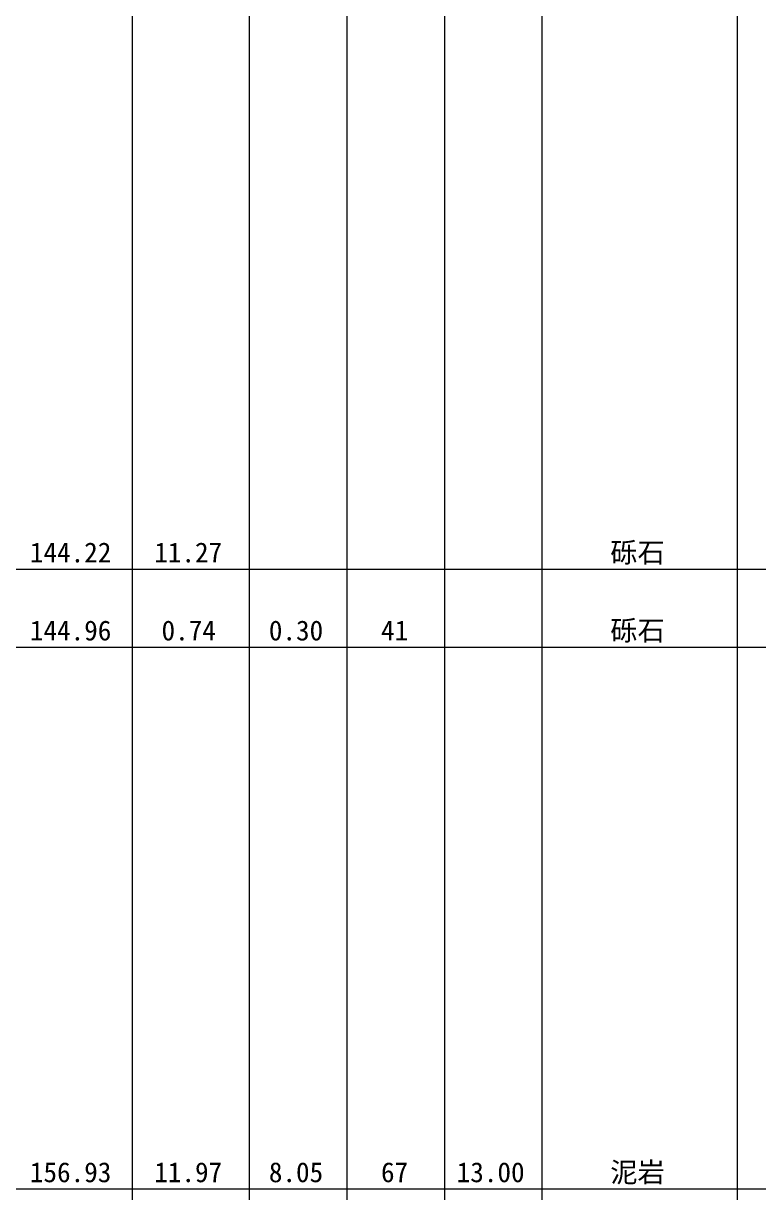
# Model space of a CAD drawing. Header units: inches. Extents: x -27 to 109, y -724 to 26.
# Drawn here: x 21.25 to 36.32, y -156.11 to -132.13 of the extents above; entities that cross this region are included whole.
import ezdxf

# ---------------------------------------------------------------- set-up
doc = ezdxf.new("R2010")
doc.units = ezdxf.units.IN
doc.header["$MEASUREMENT"] = 0
doc.layers.get('0').update_dxf_attribs({"lineweight": 0})
doc.styles.add('宋体', font='')
doc.styles.get('宋体').set_extended_font_data('宋体')

msp = doc.modelspace()

# ---------------------------------------------------------------- linework, layer by layer
at = {"linetype": 'Continuous', "lineweight": 15}
for p, q in [((23.482, 0.896), (23.482, -693.554)), ((25.882, 0.896), (25.882, -693.554)), ((27.882, 0.896), (27.882, -693.554)), ((29.882, 0.896), (29.882, -693.554)), ((31.882, 0.896), (31.882, -693.554)), ((35.882, 0.896), (35.882, -693.554)), ((21.082, -143.324), (23.482, -143.324)), ((23.482, -143.324), (25.882, -143.324)), ((25.882, -143.324), (27.882, -143.324)), ((27.882, -143.324), (29.882, -143.324)), ((29.882, -143.324), (31.882, -143.324)), ((31.882, -143.324), (35.882, -143.324)), ((35.882, -143.324), (65.882, -143.324)), ((21.082, -144.924), (23.482, -144.924)), ((23.482, -144.924), (25.882, -144.924)), ((25.882, -144.924), (27.882, -144.924)), ((27.882, -144.924), (29.882, -144.924)), ((29.882, -144.924), (31.882, -144.924)), ((31.882, -144.924), (35.882, -144.924)), ((35.882, -144.924), (65.882, -144.924)), ((21.082, -156.034), (23.482, -156.034)), ((23.482, -156.034), (25.882, -156.034)), ((25.882, -156.034), (27.882, -156.034)), ((27.882, -156.034), (29.882, -156.034)), ((29.882, -156.034), (31.882, -156.034)), ((31.882, -156.034), (35.882, -156.034)), ((35.882, -156.034), (65.882, -156.034))]:
    msp.add_line(p, q, dxfattribs=at)

# ---------------------------------------------------------------- texts
at = {"style": '宋体'}
for s, p in [('144.22', (21.384, -143.187)), ('11.27', (23.934, -143.187)), ('砾石', (33.283, -143.187)), ('砾石', (33.283, -144.787)), ('144.96', (21.384, -144.787)), ('0.74', (24.083, -144.787)), ('0.30', (26.283, -144.787)), ('41', (28.582, -144.787)), ('156.93', (21.384, -155.897)), ('11.97', (23.934, -155.897)), ('8.05', (26.283, -155.897)), ('67', (28.582, -155.897)), ('13.00', (30.134, -155.897)), ('泥岩', (33.283, -155.897))]:
    msp.add_text(s, height=0.4092, dxfattribs=at).set_placement(p)

doc.saveas('drawing.dxf')
